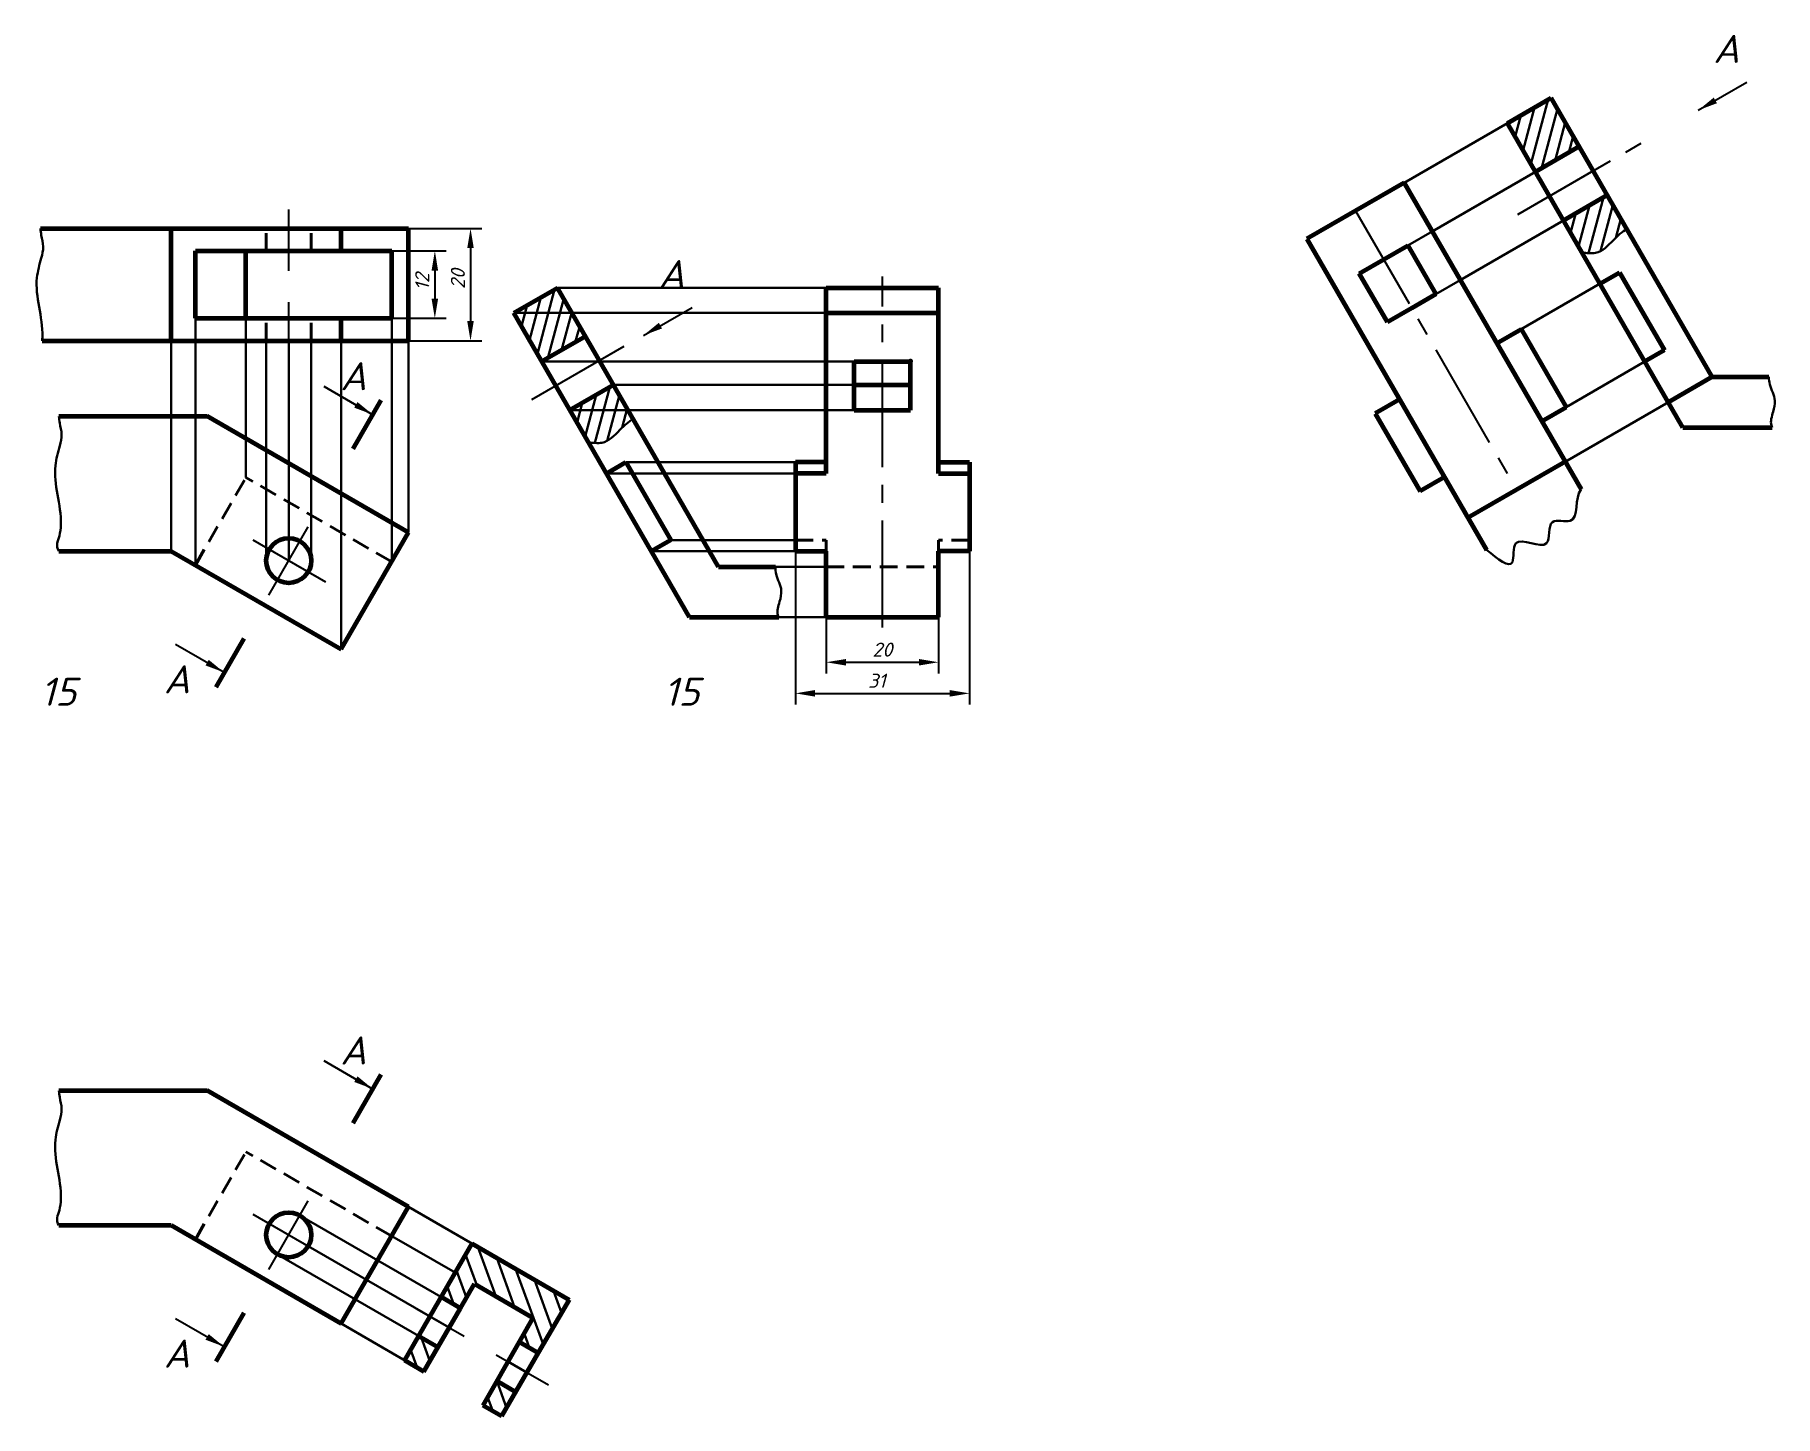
# Model space of a CAD drawing. Header units: millimetres. Extents: x 30 to 340, y -117 to 129.
import ezdxf

# ---------------------------------------------------------------- set-up
doc = ezdxf.new("R2010")
doc.units = ezdxf.units.MM
doc.linetypes.add('CENTER2', pattern=[28.575, 19.05, -3.175, 3.175, -3.175])
doc.linetypes.add('HIDDEN2', pattern=[4.7625, 3.175, -1.5875])
for name, color, linetype, lineweight in [('hide', 4, 'HIDDEN2', 40), ('osn', 3, 'Continuous', 60), ('osy', 2, 'CENTER2', 25), ('post', 11, 'Continuous', 30), ('RAZM', 6, 'Continuous', 25), ('tonk', 1, 'Continuous', 30)]:
    doc.layers.add(name, color=color, linetype=linetype, lineweight=lineweight)
doc.styles.add('15', font='simplex.shx', dxfattribs={"oblique": 15})
doc.dimstyles.new('123', dxfattribs={"dimtxt": 2.5, "dimasz": 3.5, "dimexe": 2, "dimexo": 0, "dimgap": 1, "dimtad": 1, "dimtxsty": '15', "dimcen": 2.5, "dimadec": 0, "dimazin": 0, "dimtfac": 1, "dimtmove": 0, "dimatfit": 2, "dimfxl": 1, "dimarcsym": 0})
pattern_1 = [(110, (0, 0), (-2.34923, -0.85505), [])]

# ---------------------------------------------------------------- blocks, each defined once
blk = doc.blocks.new('*D1')
at = {"layer": 'Defpoints', "color": 0, "transparency": 16777216}
for p in [(93.26, 91), (93.26, 79), (100.94, 79)]:
    blk.add_point(p, dxfattribs=at)
at = {"layer": 'RAZM', "color": 0, "lineweight": -2, "transparency": 16777216}
for p, q in [((93.26, 91), (102.94, 91)), ((100.94, 87.5), (100.94, 82.5)), ((93.26, 79), (102.94, 79))]:
    blk.add_line(p, q, dxfattribs=at)
at = {"layer": 'RAZM', "color": 0, "transparency": 16777216}
for points in [[(100.35, 87.5), (101.52, 87.5), (100.94, 91)], [(100.35, 82.5), (101.52, 82.5), (100.94, 79)]]:
    blk.add_solid(points, dxfattribs=at)
at = {"layer": 'RAZM', "color": 0, "transparency": 16777216, "insert": (98.69, 85.51), "char_height": 2.5, "attachment_point": 5, "rotation": 90, "style": '15'}
blk.add_mtext('12', dxfattribs=at)
blk = doc.blocks.new('*D2')
at = {"layer": 'Defpoints', "color": 0, "transparency": 16777216}
for p in [(96.26, 95), (96.26, 75), (107.29, 75)]:
    blk.add_point(p, dxfattribs=at)
at = {"layer": 'RAZM', "color": 0, "lineweight": -2, "transparency": 16777216}
for p, q in [((96.26, 95), (109.29, 95)), ((107.29, 91.5), (107.29, 78.5)), ((96.26, 75), (109.29, 75))]:
    blk.add_line(p, q, dxfattribs=at)
at = {"layer": 'RAZM', "color": 0, "transparency": 16777216}
for points in [[(106.71, 91.5), (107.87, 91.5), (107.29, 95)], [(106.71, 78.5), (107.87, 78.5), (107.29, 75)]]:
    blk.add_solid(points, dxfattribs=at)
at = {"layer": 'RAZM', "color": 0, "transparency": 16777216, "insert": (105.04, 86), "char_height": 2.5, "attachment_point": 5, "rotation": 90, "style": '15'}
blk.add_mtext('20', dxfattribs=at)
blk = doc.blocks.new('*D3')
at = {"layer": 'Defpoints', "color": 0, "transparency": 16777216}
for p in [(170.65, 25.77), (190.65, 25.77), (190.65, 17.75)]:
    blk.add_point(p, dxfattribs=at)
at = {"layer": 'RAZM', "color": 0, "lineweight": -2, "transparency": 16777216}
for p, q in [((170.65, 25.77), (170.65, 15.75)), ((190.65, 25.77), (190.65, 15.75)), ((174.15, 17.75), (187.15, 17.75))]:
    blk.add_line(p, q, dxfattribs=at)
at = {"layer": 'RAZM', "color": 0, "transparency": 16777216}
for points in [[(174.15, 18.33), (174.15, 17.17), (170.65, 17.75)], [(187.15, 18.33), (187.15, 17.17), (190.65, 17.75)]]:
    blk.add_solid(points, dxfattribs=at)
at = {"layer": 'RAZM', "color": 0, "transparency": 16777216, "insert": (180.65, 20), "char_height": 2.5, "attachment_point": 5, "style": '15'}
blk.add_mtext('20', dxfattribs=at)
blk = doc.blocks.new('*D4')
at = {"layer": 'Defpoints', "color": 0, "transparency": 16777216}
for p in [(165.15, 37.52), (196.15, 37.52), (196.15, 12.21)]:
    blk.add_point(p, dxfattribs=at)
at = {"layer": 'RAZM', "color": 0, "lineweight": -2, "transparency": 16777216}
for p, q in [((165.15, 37.52), (165.15, 10.21)), ((196.15, 37.52), (196.15, 10.21)), ((168.65, 12.21), (192.65, 12.21))]:
    blk.add_line(p, q, dxfattribs=at)
at = {"layer": 'RAZM', "color": 0, "transparency": 16777216}
for points in [[(168.65, 12.8), (168.65, 11.63), (165.15, 12.21)], [(192.65, 12.8), (192.65, 11.63), (196.15, 12.21)]]:
    blk.add_solid(points, dxfattribs=at)
at = {"layer": 'RAZM', "color": 0, "transparency": 16777216, "insert": (179.67, 14.46), "char_height": 2.5, "attachment_point": 5, "style": '15'}
blk.add_mtext('31', dxfattribs=at)

msp = doc.modelspace()

# ---------------------------------------------------------------- hatches: boundary and pattern name
at = {"layer": 'tonk'}
h = msp.add_hatch(dxfattribs=at)
h.set_pattern_fill('_USER', color=256, scale=2, angle=75, style=0, pattern_type=0)
h.set_pattern_definition([(75, (77.281, -455.427), (-1.9318517, 0.517638), [])])
h.paths.add_polyline_path([(299.769, 118.252), (291.975, 113.752), (296.975, 105.092), (304.769, 109.592)])
edge = h.paths.add_edge_path()
edge.add_spline(control_points=[(305.272, 90.72), (306.088, 90.633), (308.405, 90.295), (310.556, 92.685), (312.419, 94.443), (313.268, 94.87)], knot_values=[5.309805, 5.309805, 5.309805, 5.309805, 7.5886721, 11.5145526, 14.4545003, 14.4545003, 14.4545003, 14.4545003], degree=3, periodic=0)
edge.add_line((313.268, 94.87), (309.769, 100.932))
edge.add_line((309.769, 100.932), (301.975, 96.432))
edge.add_line((301.975, 96.432), (305.272, 90.72))
h = msp.add_hatch(dxfattribs=at)
h.set_pattern_fill('_USER', color=256, scale=2, angle=75, style=0, pattern_type=0)
h.set_pattern_definition([(75, (-99.6937, -489.2278), (-1.9318517, 0.517638), [])])
h.paths.add_polyline_path([(122.794, 84.451), (115, 79.951), (120, 71.291), (127.794, 75.791)])
edge = h.paths.add_edge_path()
edge.add_spline(control_points=[(128.298, 56.919), (129.113, 56.833), (131.43, 56.494), (133.581, 58.884), (135.445, 60.642), (136.294, 61.07)], knot_values=[5.309805, 5.309805, 5.309805, 5.309805, 7.5886721, 11.5145526, 14.4545003, 14.4545003, 14.4545003, 14.4545003], degree=3, periodic=0)
edge.add_line((136.294, 61.07), (132.794, 67.131))
edge.add_line((132.794, 67.131), (125, 62.631))
edge.add_line((125, 62.631), (128.298, 56.919))
h = msp.add_hatch(dxfattribs=at)
h.set_pattern_fill('_USER', color=256, scale=2.5, angle=110, pattern_type=0)
h.set_pattern_definition(pattern_1)
h.paths.add_polyline_path([(107.535, -85.747), (104.535, -90.943), (121.835, -100.931), (124.843, -95.77)])
h.paths.add_polyline_path([(101.499, -104.201), (98.035, -102.201), (95.535, -106.531), (98.999, -108.531)])
h.paths.add_polyline_path([(115.322, -112.182), (111.962, -110.242), (109.479, -114.582), (112.825, -116.513)])
h = msp.add_hatch(dxfattribs=at)
h.set_pattern_fill('_USER', color=256, scale=2.5, angle=110, pattern_type=0)
h.set_pattern_definition(pattern_1)
h.paths.add_polyline_path([(108.011, -92.95), (104.535, -90.943), (102.035, -95.273), (105.499, -97.273)])
h.paths.add_polyline_path([(121.835, -100.931), (118.403, -98.949), (115.935, -103.298), (119.318, -105.251)])

# ---------------------------------------------------------------- linework, layer by layer
at = {"layer": 'hide'}
for p, q in [((70.905, 91), (70.905, 95)), ((78.905, 91), (78.905, 95)), ((70.905, 75), (70.905, 79)), ((78.905, 75), (78.905, 79)), ((58.281, 35.059), (67.281, 50.647)), ((93.261, 35.647), (67.281, 50.647)), ((165.148, 39.516), (170.648, 39.516)), ((170.648, 37.516), (170.648, 39.516)), ((196.148, 39.516), (190.648, 39.516)), ((190.648, 37.516), (190.648, 39.516)), ((170.648, 34.772), (190.648, 34.772)), ((58.281, -85.022), (67.281, -69.434)), ((93.261, -84.434), (67.281, -69.434))]:
    msp.add_line(p, q, dxfattribs=at)
at = {"layer": 'osn'}
for p, q in [((291.975, 113.752), (299.769, 118.252)), ((328.451, 68.573), (299.769, 118.252)), ((323.255, 59.573), (291.975, 113.752)), ((304.769, 109.592), (296.975, 105.092)), ((273.589, 103.137), (256.269, 93.137)), ((273.589, 103.137), (305.104, 48.551)), ((309.769, 100.932), (301.975, 96.432)), ((30.691, 95), (96.261, 95)), ((53.95, 75), (53.95, 95)), ((84.261, 91), (84.261, 95)), ((96.261, 75), (96.261, 95)), ((256.269, 93.137), (288.244, 37.754)), ((58.281, 91), (93.261, 91)), ((58.281, 79), (58.281, 91)), ((67.281, 79), (67.281, 91)), ((93.261, 79), (93.261, 91)), ((265.599, 86.977), (274.259, 91.977)), ((274.259, 91.977), (279.259, 83.317)), ((270.599, 78.317), (265.599, 86.977)), ((308.475, 85.173), (311.939, 87.173)), ((311.939, 87.173), (319.939, 73.317)), ((115, 79.951), (122.794, 84.451)), ((151.477, 34.772), (122.794, 84.451)), ((170.648, 51.373), (170.648, 84.451)), ((170.648, 84.451), (190.648, 84.451)), ((190.648, 51.373), (190.648, 84.451)), ((274.929, 80.817), (270.599, 78.317)), ((279.259, 83.317), (274.929, 80.817)), ((58.281, 79), (93.261, 79)), ((84.261, 75), (84.261, 79)), ((146.28, 25.772), (115, 79.951)), ((170.648, 79.951), (190.648, 79.951)), ((30.992, 75), (96.261, 75)), ((127.794, 75.791), (120, 71.291)), ((290.089, 74.558), (294.419, 77.058)), ((294.419, 77.058), (302.419, 63.202)), ((319.939, 73.317), (316.475, 71.317)), ((175.648, 62.631), (175.648, 71.291)), ((175.648, 71.291), (185.648, 71.291)), ((185.648, 62.631), (185.648, 71.291)), ((328.451, 68.573), (320.657, 64.073)), ((328.451, 68.573), (338.566, 68.573)), ((132.794, 67.131), (125, 62.631)), ((175.648, 67.131), (185.648, 67.131)), ((86.405, 55.772), (91.405, 64.432)), ((175.648, 62.631), (185.648, 62.631)), ((272.769, 64.558), (268.438, 62.058)), ((268.438, 62.058), (276.438, 48.202)), ((298.089, 60.702), (302.419, 63.202)), ((33.977, 61.559), (60.381, 61.559)), ((96.261, 40.844), (60.381, 61.559)), ((323.255, 59.573), (339.162, 59.573)), ((131.5, 51.373), (134.964, 53.373)), ((134.964, 53.373), (142.964, 39.516)), ((165.148, 53.373), (165.148, 37.516)), ((170.648, 53.373), (165.148, 53.373)), ((190.648, 53.373), (196.148, 53.373)), ((196.148, 53.373), (196.148, 37.516)), ((302.271, 53.458), (284.951, 43.458)), ((170.648, 51.373), (165.148, 51.373)), ((190.648, 51.373), (196.148, 51.373)), ((280.769, 50.702), (276.438, 48.202)), ((84.261, 20.059), (96.261, 40.844)), ((33.95, 37.559), (53.95, 37.559)), ((53.95, 37.559), (84.261, 20.059)), ((142.964, 39.516), (139.5, 37.516)), ((165.148, 37.516), (170.648, 37.516)), ((170.648, 25.772), (170.648, 37.516)), ((190.648, 25.772), (190.648, 37.516)), ((196.148, 37.516), (190.648, 37.516)), ((151.477, 34.772), (161.591, 34.772)), ((146.28, 25.772), (162.187, 25.772)), ((170.648, 25.772), (190.648, 25.772)), ((66.905, 21.997), (61.905, 13.337)), ((86.405, -64.309), (91.405, -55.649)), ((33.977, -58.522), (60.381, -58.522)), ((96.261, -79.238), (60.381, -58.522)), ((84.261, -100.022), (96.261, -79.238)), ((33.95, -82.522), (53.95, -82.522)), ((53.95, -82.522), (84.261, -100.022)), ((107.535, -85.747), (95.535, -106.531)), ((107.535, -85.747), (124.843, -95.77)), ((105.497, -97.276), (108.011, -92.95)), ((108.011, -92.95), (118.374, -99.001)), ((102.035, -95.273), (105.497, -97.276)), ((124.843, -95.77), (119.318, -105.251)), ((66.905, -98.084), (61.905, -106.745)), ((98.999, -108.532), (105.497, -97.276)), ((118.374, -99.001), (115.935, -103.298)), ((98.035, -102.201), (101.499, -104.201)), ((115.935, -103.298), (109.479, -114.582)), ((119.318, -105.251), (112.825, -116.513)), ((115.935, -103.298), (119.318, -105.251)), ((95.535, -106.531), (98.999, -108.532)), ((111.962, -110.242), (115.322, -112.182)), ((112.825, -116.513), (109.479, -114.582))]:
    msp.add_line(p, q, dxfattribs=at)
for centre in [(74.905, 35.853), (74.905, -84.228)]:
    msp.add_circle(centre, 4, dxfattribs=at)
msp.add_point((185.648, 71.371), dxfattribs=at)
at = {"layer": 'osy'}
for p, q in [((293.834, 97.495), (315.906, 110.238)), ((307.273, 105.254), (293.834, 97.495)), ((74.905, 87.443), (74.905, 98.356)), ((264.929, 98.137), (293.611, 48.458)), ((180.648, 23.935), (180.648, 86.447)), ((74.905, 71.473), (74.905, 81.854)), ((134.624, 73.961), (118.17, 64.461)), ((71.359, 29.711), (78.39, 41.89)), ((68.496, 39.553), (81.464, 32.066)), ((68.496, -80.528), (81.464, -88.015)), ((71.359, -90.37), (78.39, -78.191)), ((97.777, -97.433), (106.147, -102.266)), ((111.883, -105.577), (121.176, -110.942))]:
    msp.add_line(p, q, dxfattribs=at)
at = {"layer": 'post'}
msp.add_line((120, 71.291), (120, 71.291), dxfattribs=at)
at = {"layer": 'tonk'}
for p, q in [((291.975, 113.752), (273.589, 103.137)), ((296.975, 105.092), (278.589, 94.477)), ((301.975, 96.432), (283.589, 85.817)), ((278.589, 94.477), (274.259, 91.977)), ((170.648, 84.451), (122.794, 84.451)), ((283.589, 85.817), (279.259, 83.317)), ((308.475, 85.173), (294.419, 77.058)), ((58.281, 79), (58.281, 35.059)), ((67.281, 79), (67.281, 50.647)), ((93.261, 79), (93.261, 35.647)), ((96.261, 79), (96.261, 40.844)), ((170.648, 79.951), (115, 79.951)), ((53.95, 75), (53.95, 37.559)), ((70.905, 75), (70.905, 35.853)), ((74.905, 75), (74.905, 35.853)), ((78.905, 75), (78.905, 35.853)), ((84.261, 75), (84.261, 20.059)), ((316.475, 71.317), (302.419, 63.202)), ((175.648, 71.291), (120, 71.291)), ((175.648, 67.131), (132.794, 67.131)), ((175.648, 62.631), (125, 62.631)), ((320.657, 64.073), (302.271, 53.458)), ((165.148, 53.373), (134.964, 53.373)), ((165.148, 51.373), (131.5, 51.373)), ((165.148, 37.516), (139.5, 37.516)), ((165.148, 39.516), (142.964, 39.516)), ((170.648, 34.772), (161.591, 34.772)), ((170.648, 25.772), (162.187, 25.772)), ((96.261, -79.238), (120.901, -93.464)), ((76.905, -80.764), (105.499, -97.273)), ((78.369, -86.228), (103.499, -100.737)), ((93.261, -84.434), (104.535, -90.943)), ((72.905, -87.692), (101.499, -104.201)), ((84.261, -100.022), (98.999, -108.531)), ((115.935, -103.298), (119.318, -105.251)), ((113.949, -106.77), (117.32, -108.716)), ((111.962, -110.242), (115.322, -112.182)), ((109.479, -114.582), (112.825, -116.513))]:
    msp.add_line(p, q, dxfattribs=at)
for points, knots in [([(30.992, 75), (31.011, 75.225), (31.226, 79.174), (29.198, 83.914), (30.71, 89.213), (31.362, 91.768), (30.84, 93.513), (30.718, 94.597), (30.691, 95)], [4.1668782, 4.1668782, 4.1668782, 4.1668782, 4.8243427, 15.6622327, 19.278402, 21.336286, 23.39417, 24.6062543, 24.6062543, 24.6062543, 24.6062543]), ([(305.272, 90.72), (306.088, 90.633), (308.405, 90.295), (310.556, 92.685), (312.419, 94.443), (313.268, 94.87)], [5.309805, 5.309805, 5.309805, 5.309805, 7.5886721, 11.5145526, 14.4545003, 14.4545003, 14.4545003, 14.4545003]), ([(338.566, 68.573), (338.547, 68.123), (338.71, 66.63), (339.92, 64.695), (339.318, 62.225), (338.73, 60.532), (339.102, 59.688), (339.162, 59.573)], [2.7819736, 2.7819736, 2.7819736, 2.7819736, 4.1196638, 7.1504837, 9.1511942, 11.6039086, 11.9954407, 11.9954407, 11.9954407, 11.9954407]), ([(33.95, 37.559), (33.347, 38.474), (34.122, 39.886), (34.689, 45.321), (32.484, 50.473), (33.996, 55.772), (34.647, 58.327), (34.126, 60.072), (34.004, 61.156), (33.977, 61.559)], [0, 0, 0, 0, 2.8515689, 4.8243427, 15.6622327, 19.278402, 21.336286, 23.39417, 24.6062543, 24.6062543, 24.6062543, 24.6062543]), ([(128.298, 56.919), (129.113, 56.833), (131.43, 56.494), (133.581, 58.884), (135.445, 60.642), (136.294, 61.07)], [5.309805, 5.309805, 5.309805, 5.309805, 7.5886721, 11.5145526, 14.4545003, 14.4545003, 14.4545003, 14.4545003]), ([(288.244, 37.754), (290.292, 36.126), (293.712, 33.407), (292.323, 41.367), (300.418, 36.374), (298.714, 43.977), (305.284, 41.542), (303.852, 47.021), (305.104, 48.551)], [0, 0, 0, 0, 5.0988535, 8.514342, 13.9757812, 17.8955673, 21.053374, 27.0073309, 27.0073309, 27.0073309, 27.0073309]), ([(161.591, 34.772), (161.572, 34.322), (161.735, 32.829), (162.945, 30.894), (162.343, 28.424), (161.755, 26.731), (162.128, 25.887), (162.187, 25.772)], [2.7819736, 2.7819736, 2.7819736, 2.7819736, 4.1196638, 7.1504837, 9.1511942, 11.6039086, 11.9954407, 11.9954407, 11.9954407, 11.9954407]), ([(33.95, -82.522), (33.347, -81.608), (34.122, -80.195), (34.689, -74.76), (32.484, -69.608), (33.996, -64.309), (34.647, -61.754), (34.126, -60.009), (34.004, -58.925), (33.977, -58.522)], [0, 0, 0, 0, 2.8515689, 4.8243427, 15.6622327, 19.278402, 21.336286, 23.39417, 24.6062543, 24.6062543, 24.6062543, 24.6062543])]:
    msp.add_open_spline(points, degree=3, knots=knots, dxfattribs=at)

# ---------------------------------------------------------------- texts
at = {"layer": 'tonk', "style": '15', "oblique": 15}
for s, p in [('А', (328.639, 124.488)), ('А', (140.74, 84.38)), ('А', (84.088, 66.195)), ('А', (52.654, 12.212)), ('15', (30.691, 10)), ('15', (141.692, 10)), ('А', (84.088, -53.887)), ('А', (52.654, -107.869))]:
    msp.add_text(s, height=5, dxfattribs=at).set_placement(p)

# ---------------------------------------------------------------- dimensions: what is measured, and where the dimension line sits
at = {"layer": 'RAZM'}
for base, p1, p2, picture, middle in [((107.29, 75), (96.261, 95), (96.261, 75), '*D2', (107.29, 85.998)), ((100.936, 79), (93.261, 91), (93.261, 79), '*D1', (100.936, 85.51))]:
    dim = msp.add_linear_dim(base=base, p1=p1, p2=p2, angle=90, dimstyle='123', dxfattribs=at)
    dim.commit()
    dim.dimension.update_dxf_attribs({"geometry": picture, "text_midpoint": middle, "dimtype": 160})
for base, p1, p2, picture, middle in [((196.148, 12.214), (165.148, 37.516), (196.148, 37.516), '*D4', (179.666, 12.214)), ((190.648, 17.749), (170.648, 25.772), (190.648, 25.772), '*D3', (180.648, 17.749))]:
    dim = msp.add_linear_dim(base=base, p1=p1, p2=p2, dimstyle='123', dxfattribs=at)
    dim.commit()
    dim.dimension.update_dxf_attribs({"geometry": picture, "text_midpoint": middle, "dimtype": 160})

# ---------------------------------------------------------------- leaders
at = {"layer": 'tonk'}
for points in [[(325.982, 116.056), (334.643, 121.056)], [(138.084, 75.948), (146.744, 80.948)], [(89.905, 61.834), (81.245, 66.834), (89.905, 61.834)], [(63.405, 15.935), (54.745, 20.935)], [(89.905, -58.247), (81.245, -53.247), (89.905, -58.247)], [(63.405, -104.147), (54.745, -99.147)]]:
    msp.add_leader(points, dimstyle='123', override={"dimgap": 1, "dimtad": 0}, dxfattribs=at)

doc.saveas('drawing.dxf')
